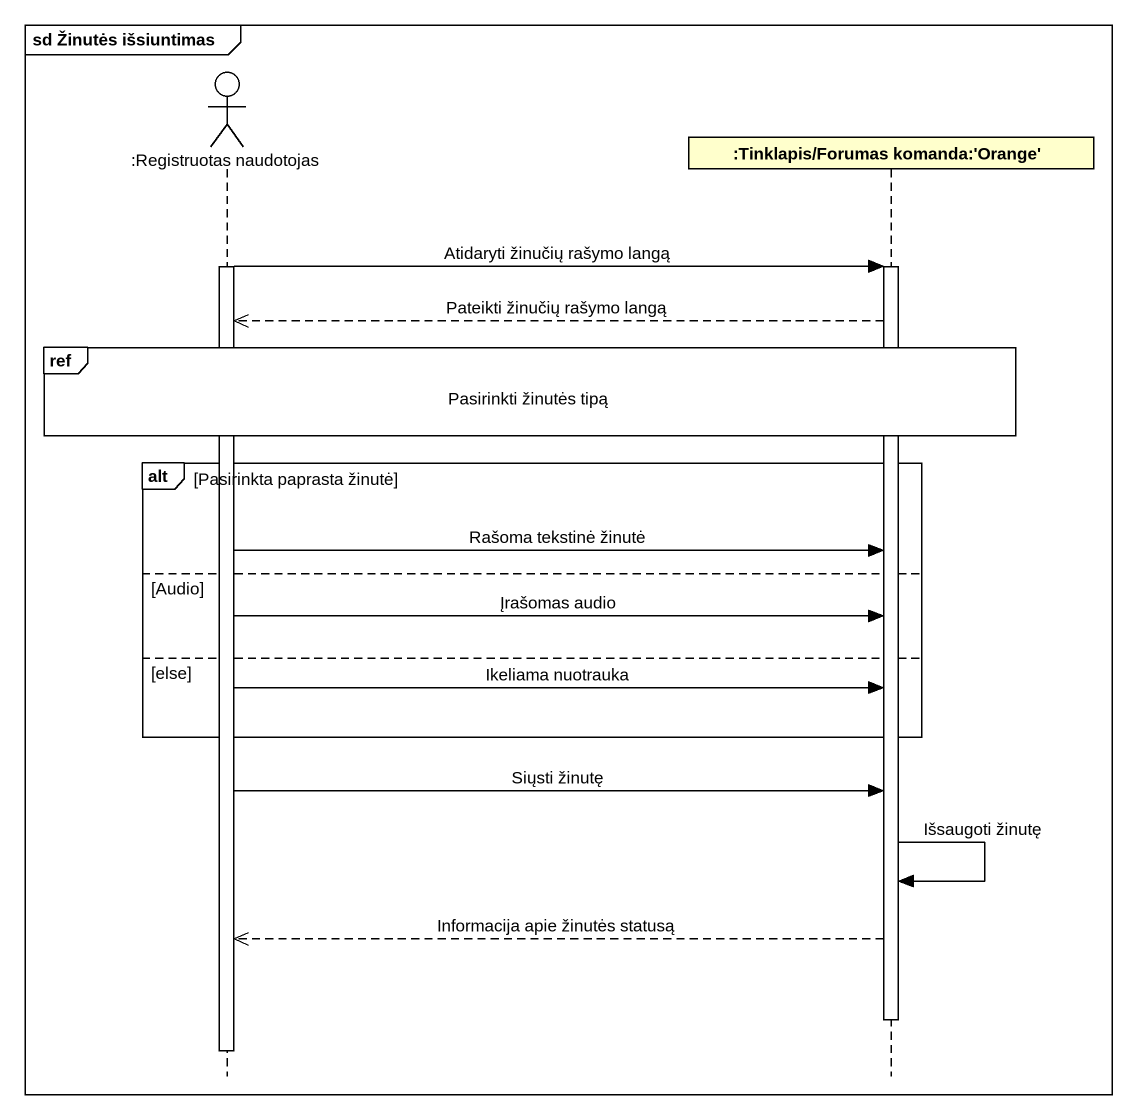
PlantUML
@startuml
mainframe sd Žinutės išsiuntimas
hide footbox
actor ":Registruotas naudotojas" as Registruotas_naudotojas
participant ":Tinklapis/Forumas komanda:'Orange'" as Tinklapis_Forumas_komanda

activate Registruotas_naudotojas
Registruotas_naudotojas -> Tinklapis_Forumas_komanda : Atidaryti žinučių rašymo langą
activate Tinklapis_Forumas_komanda
Tinklapis_Forumas_komanda -->> Registruotas_naudotojas : Pateikti žinučių rašymo langą
ref over Registruotas_naudotojas, Tinklapis_Forumas_komanda : Pasirinkti žinutės tipą
alt Pasirinkta paprasta žinutė
  Registruotas_naudotojas -> Tinklapis_Forumas_komanda : Rašoma tekstinė žinutė
else Audio
  Registruotas_naudotojas -> Tinklapis_Forumas_komanda : Įrašomas audio
else else
  Registruotas_naudotojas -> Tinklapis_Forumas_komanda : Ikeliama nuotrauka
end
Registruotas_naudotojas -> Tinklapis_Forumas_komanda : Siųsti žinutę
Tinklapis_Forumas_komanda -> Tinklapis_Forumas_komanda : Išsaugoti žinutę
Tinklapis_Forumas_komanda -->> Registruotas_naudotojas : Informacija apie žinutės statusą
deactivate Tinklapis_Forumas_komanda
deactivate Registruotas_naudotojas
@enduml
